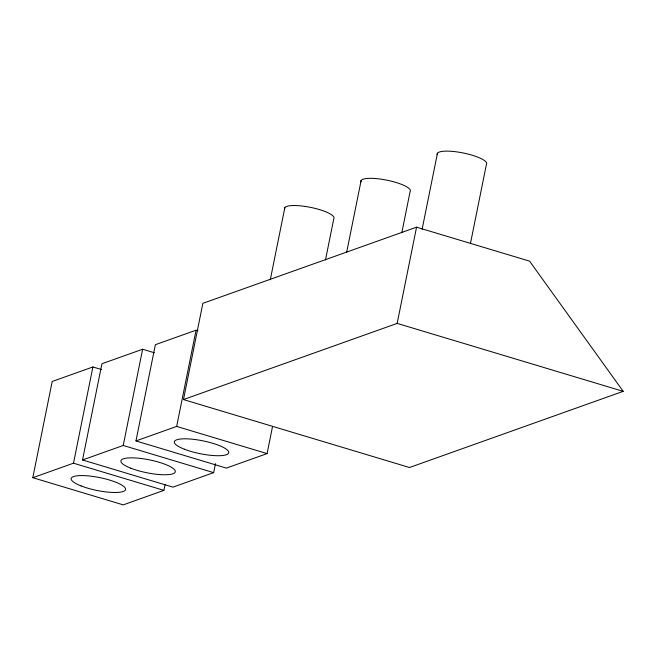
<?xml version="1.0" encoding="UTF-8"?>
<svg xmlns="http://www.w3.org/2000/svg" width="656" height="656" viewBox="0 0 656 656"><rect width="100%" height="100%" fill="white"/><g stroke="black" fill="none" stroke-linecap="round" stroke-linejoin="round"><path stroke-width="0.98" d="M165.132 484.349L163.918 490.368L123.213 504.874L32.8 477.691L52.201 381.472L92.898 366.966L101.655 369.599M32.8 477.691L73.497 463.193L92.898 366.966M215.463 463.62L213.651 472.64L172.946 487.146L82.533 459.971L101.934 363.744L142.631 349.238L154.299 352.748M82.533 459.971L123.23 445.465L142.631 349.238M272.535 426.539L267.074 453.599L226.377 468.105L135.964 440.93L155.365 344.703L196.062 330.198L198.005 330.78M135.964 440.93L176.661 426.425L196.062 330.198M183.467 399.561L202.868 303.334L416.56 227.181L529.581 261.145L623.2 391.345L409.508 467.507L183.467 399.561L397.159 323.4L623.2 391.345M270.288 279.768L284.843 207.599M325.491 259.94L333.773 218.842A25.256 5.986 11.4 0 0 310.058 207.271A25.256 5.986 11.4 0 0 284.647 209.149M346.598 252.568L361.153 180.4M401.8 232.741L410.09 191.65A25.256 5.986 11.4 0 0 386.368 180.072A25.256 5.986 11.4 0 0 360.956 181.95M397.159 323.4L416.56 227.181M422.103 229.379L437.462 153.201M470.434 243.63L486.399 164.451A25.256 5.986 11.4 0 0 462.685 152.873A25.256 5.986 11.4 0 0 437.265 154.75M176.661 426.425L267.074 453.599M123.23 445.465L213.651 472.64M73.497 463.193L163.918 490.368M81.131 485.948A27.749 6.576 11.4 0 0 125.239 490.212A27.749 6.576 11.4 0 0 88.699 475.936A27.749 6.576 11.4 0 0 81.131 485.948M130.864 468.22A27.749 6.576 11.4 0 0 174.972 472.484A27.749 6.576 11.4 0 0 138.432 458.208A27.749 6.576 11.4 0 0 130.864 468.22M184.295 449.18A27.749 6.576 11.4 0 0 228.403 453.444A27.749 6.576 11.4 0 0 191.864 439.167A27.749 6.576 11.4 0 0 184.295 449.18"/></g></svg>
